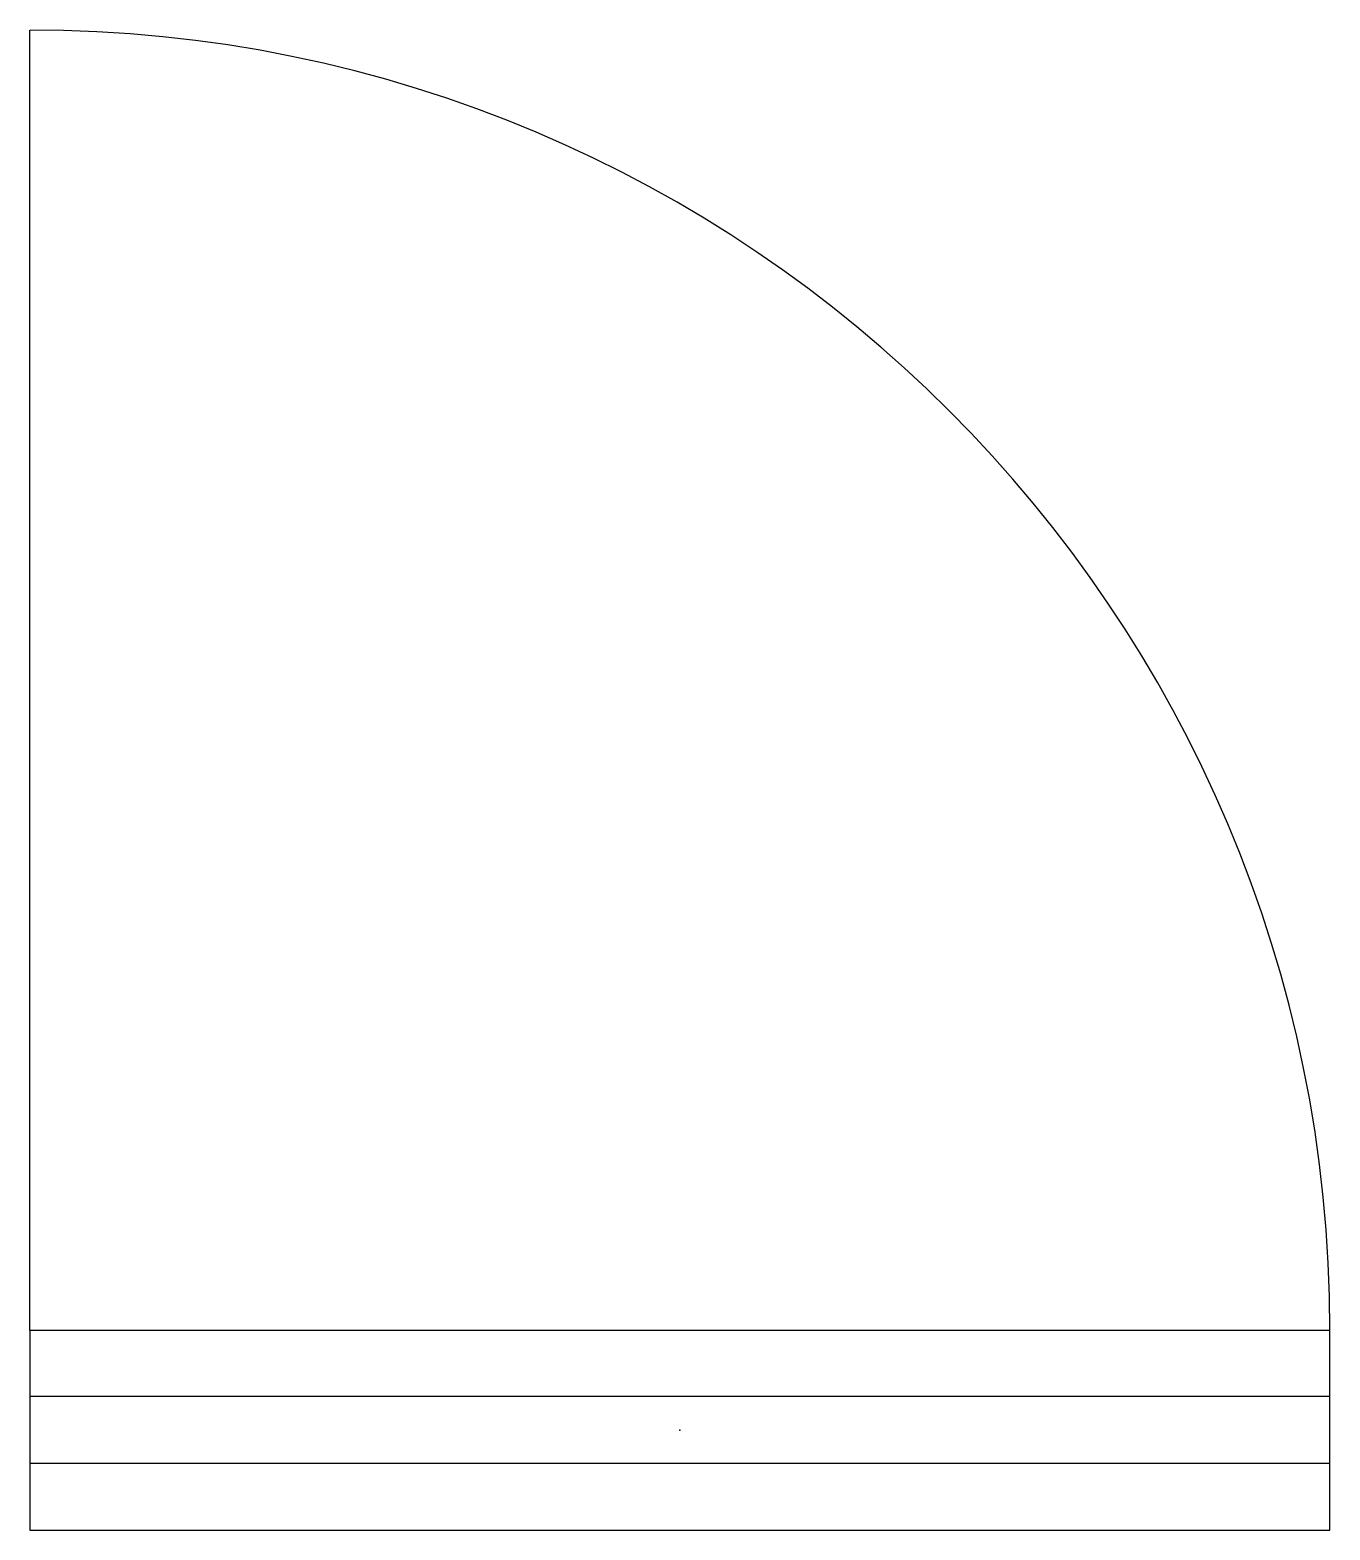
# Model space of a CAD drawing. Extents: x -325 to 325, y -50 to 700.
import ezdxf

# ---------------------------------------------------------------- set-up
doc = ezdxf.new("R2010")
doc.units = 0
doc.header["$LTSCALE"] = 25
doc.layers.add('Sunac_Gridline_Glass', color=134, linetype='Continuous')
doc.layers.add('Sunac_Gridline_Glass_Open', color=134, linetype='Continuous')

msp = doc.modelspace()

# ---------------------------------------------------------------- linework, layer by layer
at = {"ltscale": 10}
msp.add_point((0, 0), dxfattribs=at)
msp.add_point((0, 0), dxfattribs=at)
at = {"layer": 'Sunac_Gridline_Glass'}
for p, q in [((-325, 50), (-325, -50)), ((-325, 50), (325, 50)), ((325, -50), (325, 50)), ((325, 16.67), (-325, 16.67)), ((325, -16.67), (-325, -16.67)), ((-325, -50), (325, -50))]:
    msp.add_line(p, q, dxfattribs=at)
at = {"layer": 'Sunac_Gridline_Glass_Open'}
msp.add_line((-325, 50), (-325, 700), dxfattribs=at)
msp.add_arc((-325, 50), 650, 0, 90, dxfattribs=at)

doc.saveas('drawing.dxf')
